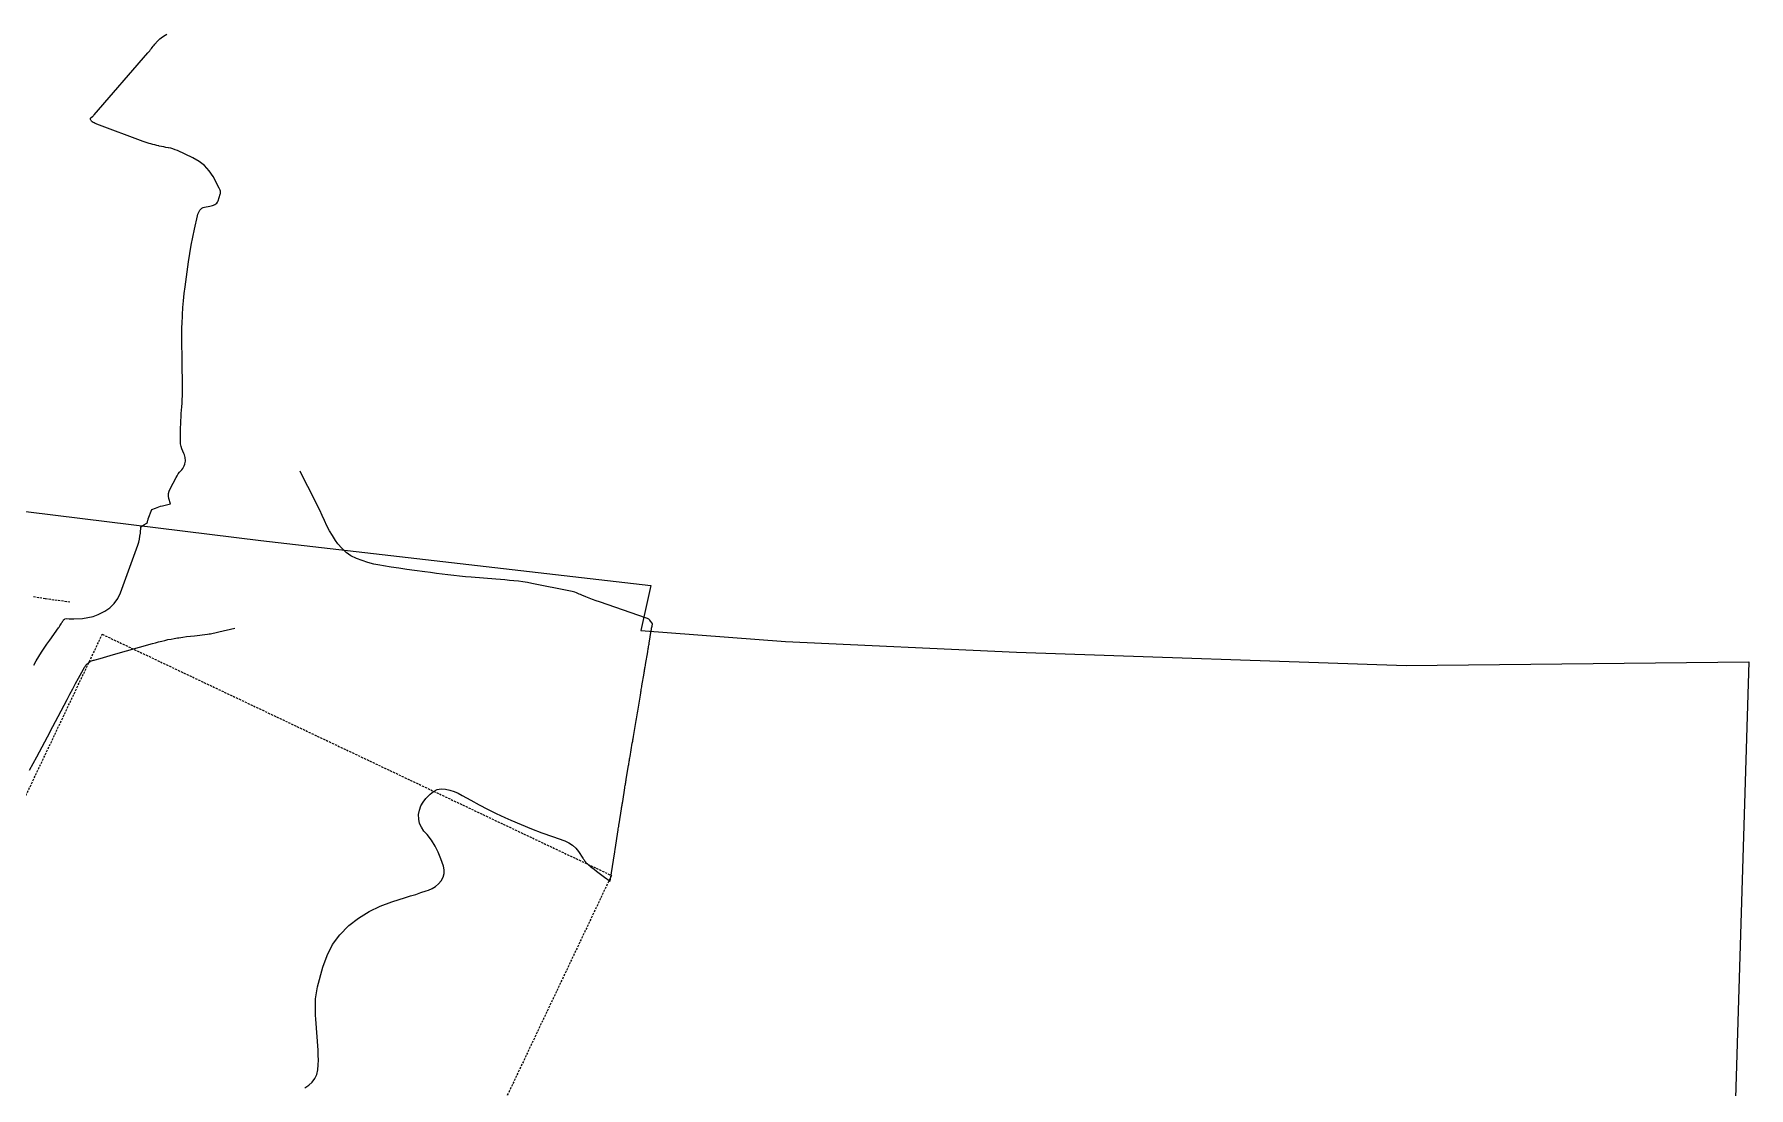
# Model space of a CAD drawing. Header units: inches. Extents: x 179221 to 180407, y 654181 to 655021.
# Drawn here: x 179789.1 to 179989, y 654763.1 to 654885.9 of the extents above; entities that cross this region are included whole.
import ezdxf

# ---------------------------------------------------------------- set-up
doc = ezdxf.new("R2010")
doc.units = ezdxf.units.IN
doc.header["$MEASUREMENT"] = 0
doc.linetypes.add('DASHED2', pattern=[0.375, 0.25, -0.125])
doc.linetypes.add('HIDDEN', pattern=[0.375, 0.25, -0.125])
for name, color, linetype in [('1506', 42, 'Continuous'), ('1507', 32, 'Continuous'), ('2101', 7, 'DASHED2'), ('2404', 6, 'HIDDEN')]:
    doc.layers.add(name, color=color, linetype=linetype)
doc.layers.add('2220', color=7, linetype='Continuous', lineweight=9, true_color=0xcad9fc)

msp = doc.modelspace()

# ---------------------------------------------------------------- linework, layer by layer
at = {"layer": '1506', "lineweight": -3}
for points, elevation in [([(179789.04, 654812.37), (179789.34, 654812.87), (179789.63, 654813.36), (179789.94, 654813.85), (179790.25, 654814.33), (179790.58, 654814.8), (179790.91, 654815.27), (179791.93, 654816.69), (179792.01, 654816.8), (179792.09, 654816.92), (179792.17, 654817.04), (179792.24, 654817.16), (179792.33, 654817.31), (179792.36, 654817.35), (179792.39, 654817.4), (179792.42, 654817.45), (179792.44, 654817.5), (179792.47, 654817.55), (179792.48, 654817.57), (179792.5, 654817.59), (179792.51, 654817.61), (179792.53, 654817.62), (179792.6, 654817.69), (179792.62, 654817.7), (179792.64, 654817.72), (179792.66, 654817.73), (179792.68, 654817.74), (179792.9, 654817.81), (179793.18, 654817.77), (179793.31, 654817.75), (179793.45, 654817.74), (179793.59, 654817.74), (179793.73, 654817.74), (179794.73, 654817.81), (179795.35, 654817.9), (179795.96, 654818.04), (179796.55, 654818.25), (179797.12, 654818.52), (179797.32, 654818.63), (179797.92, 654819.05), (179798.44, 654819.53), (179798.84, 654820.12), (179799.16, 654820.77), (179801.18, 654826.33), (179801.29, 654826.68), (179801.38, 654827.03), (179801.44, 654827.39), (179801.49, 654827.75), (179801.54, 654828.48), (179801.98, 654828.76), (179802.04, 654828.8), (179802.09, 654828.84), (179802.15, 654828.87), (179802.2, 654828.92), (179802.3, 654829), (179802.33, 654829.14), (179802.35, 654829.21), (179802.37, 654829.27), (179802.39, 654829.34), (179802.41, 654829.41), (179802.82, 654830.51), (179803.23, 654830.67), (179803.43, 654830.74), (179803.64, 654830.81), (179803.85, 654830.88), (179804.06, 654830.94), (179804.98, 654831.17), (179804.82, 654831.78), (179804.78, 654832.07), (179804.78, 654832.37), (179804.85, 654832.65), (179804.96, 654832.93), (179805.65, 654834.23), (179805.77, 654834.45), (179805.91, 654834.66), (179806.06, 654834.86), (179806.23, 654835.05), (179806.32, 654835.15), (179806.43, 654835.29), (179806.53, 654835.44), (179806.6, 654835.61), (179806.66, 654835.78), (179806.68, 654835.84), (179806.71, 654835.99), (179806.73, 654836.14), (179806.73, 654836.29), (179806.72, 654836.44), (179806.7, 654836.59), (179806.66, 654836.74), (179806.62, 654836.89), (179806.56, 654837.03), (179806.42, 654837.3), (179806.31, 654837.58), (179806.23, 654837.87), (179806.18, 654838.16), (179806.16, 654838.46), (179806.18, 654840.07), (179806.19, 654840.47), (179806.2, 654840.88), (179806.23, 654841.29), (179806.26, 654841.69), (179806.26, 654841.71), (179806.29, 654842.11), (179806.32, 654842.5), (179806.35, 654842.9), (179806.37, 654843.29), (179806.37, 654843.37), (179806.39, 654843.73), (179806.4, 654844.08), (179806.4, 654844.44), (179806.4, 654844.8), (179806.4, 654845.15), (179806.39, 654845.51), (179806.39, 654845.87), (179806.38, 654846.22), (179806.37, 654846.39), (179806.36, 654846.83), (179806.36, 654847.27), (179806.35, 654847.71), (179806.34, 654848.15), (179806.33, 654850.02), (179806.32, 654850.29), (179806.32, 654850.55), (179806.32, 654850.81), (179806.32, 654851.08), (179806.32, 654851.34), (179806.32, 654851.6), (179806.33, 654851.86), (179806.34, 654852.13), (179806.39, 654853.23), (179806.44, 654854.05), (179806.5, 654854.86), (179806.59, 654855.68), (179806.69, 654856.49), (179807.1, 654859.4), (179807.25, 654860.36), (179807.41, 654861.32), (179807.59, 654862.27), (179807.79, 654863.22), (179808.14, 654864.77), (179808.18, 654864.94), (179808.25, 654865.1), (179808.33, 654865.26), (179808.42, 654865.41), (179808.54, 654865.53), (179808.67, 654865.64), (179808.82, 654865.71), (179808.98, 654865.77), (179809.58, 654865.89), (179809.73, 654865.92), (179809.88, 654865.96), (179810.03, 654866.01), (179810.17, 654866.07), (179810.3, 654866.15), (179810.4, 654866.24), (179810.48, 654866.36), (179810.55, 654866.5), (179810.79, 654867.29), (179810.81, 654867.38), (179810.82, 654867.47), (179810.82, 654867.56), (179810.81, 654867.65), (179810.79, 654867.74), (179810.76, 654867.83), (179810.73, 654867.92), (179810.68, 654868), (179809.97, 654869.33), (179809.51, 654870.01), (179808.98, 654870.62), (179808.34, 654871.11), (179807.62, 654871.53), (179805.8, 654872.36), (179805.54, 654872.47), (179805.28, 654872.56), (179805.02, 654872.63), (179804.75, 654872.69), (179804.72, 654872.69), (179804.46, 654872.74), (179804.21, 654872.79), (179803.95, 654872.84), (179803.69, 654872.9), (179803.65, 654872.91), (179803.41, 654872.96), (179803.18, 654873.02), (179802.95, 654873.08), (179802.72, 654873.14), (179802.49, 654873.21), (179802.26, 654873.28), (179802.04, 654873.36), (179801.81, 654873.44), (179796.42, 654875.43), (179796.31, 654875.48), (179796.2, 654875.53), (179796.09, 654875.59), (179795.98, 654875.66), (179795.88, 654875.73), (179795.83, 654875.77), (179795.79, 654875.81), (179795.75, 654875.86), (179795.72, 654875.92), (179795.68, 654876), (179795.68, 654876.01), (179795.67, 654876.03), (179795.67, 654876.04), (179795.67, 654876.06), (179795.68, 654876.13), (179795.76, 654876.23), (179795.89, 654876.34), (179795.94, 654876.38), (179796, 654876.43), (179796.05, 654876.48), (179796.09, 654876.53), (179802.37, 654883.75), (179802.48, 654883.88), (179802.58, 654884.01), (179802.68, 654884.14), (179802.78, 654884.27), (179802.87, 654884.4), (179802.97, 654884.54), (179803.08, 654884.66), (179803.18, 654884.79), (179803.48, 654885.13), (179803.76, 654885.41), (179804.05, 654885.65), (179804.38, 654885.84), (179804.57, 654885.93)], 54), ([(179788.56, 654800.12), (179789.4, 654801.65), (179790.03, 654802.83), (179790.66, 654804.01), (179791.29, 654805.19), (179791.91, 654806.37), (179792.95, 654808.35), (179793.27, 654808.97), (179793.6, 654809.59), (179793.93, 654810.21), (179794.27, 654810.83), (179794.85, 654811.9), (179794.89, 654811.98), (179794.94, 654812.06), (179794.98, 654812.13), (179795.03, 654812.21), (179795.08, 654812.28), (179795.13, 654812.35), (179795.19, 654812.41), (179795.25, 654812.47), (179795.4, 654812.6), (179795.48, 654812.68), (179795.58, 654812.74), (179795.68, 654812.8), (179795.78, 654812.84), (179795.89, 654812.88), (179796, 654812.92), (179796.11, 654812.95), (179796.22, 654812.99), (179796.78, 654813.14), (179797.17, 654813.25), (179797.56, 654813.36), (179797.95, 654813.47), (179798.34, 654813.58), (179802.88, 654814.87), (179803.24, 654814.97), (179803.6, 654815.06), (179803.97, 654815.16), (179804.33, 654815.24), (179804.7, 654815.33), (179805.07, 654815.4), (179805.44, 654815.47), (179805.81, 654815.53), (179805.97, 654815.55), (179806.42, 654815.62), (179806.87, 654815.68), (179807.32, 654815.74), (179807.78, 654815.79), (179809.33, 654815.97), (179809.5, 654816), (179809.66, 654816.02), (179809.83, 654816.05), (179809.99, 654816.08), (179810.16, 654816.12), (179810.32, 654816.16), (179810.49, 654816.19), (179810.65, 654816.23), (179812.51, 654816.65)], 54.5)]:
    msp.add_lwpolyline(points, dxfattribs=dict(at, elevation=elevation))
at = {"layer": '1507', "lineweight": -3, "elevation": 55}
msp.add_lwpolyline([(179820.68, 654763.07), (179821.11, 654763.36), (179821.52, 654763.72), (179821.84, 654764.13), (179822.05, 654764.61), (179822.18, 654765.14), (179822.22, 654765.72), (179822.24, 654766.29), (179822.23, 654766.86), (179822.2, 654767.43), (179821.94, 654771.05), (179821.91, 654771.52), (179821.89, 654772), (179821.89, 654772.48), (179821.89, 654772.95), (179821.92, 654773.43), (179821.97, 654773.9), (179822.05, 654774.37), (179822.15, 654774.83), (179822.76, 654777.13), (179823.26, 654778.49), (179823.9, 654779.77), (179824.76, 654780.91), (179825.76, 654781.96), (179825.79, 654781.98), (179826.94, 654782.86), (179828.15, 654783.64), (179829.45, 654784.25), (179830.8, 654784.76), (179832.4, 654785.24), (179833, 654785.43), (179833.61, 654785.62), (179834.21, 654785.82), (179834.8, 654786.02), (179835.08, 654786.11), (179835.51, 654786.31), (179835.91, 654786.55), (179836.26, 654786.86), (179836.57, 654787.21), (179836.78, 654787.62), (179836.91, 654788.04), (179836.91, 654788.47), (179836.83, 654788.92), (179836.53, 654789.78), (179836.22, 654790.54), (179835.86, 654791.26), (179835.42, 654791.94), (179834.92, 654792.59), (179834.55, 654793.01), (179834.26, 654793.45), (179834.05, 654793.9), (179833.95, 654794.4), (179833.93, 654794.92), (179834.04, 654795.44), (179834.2, 654795.93), (179834.46, 654796.37), (179834.78, 654796.79), (179835.27, 654797.32), (179835.66, 654797.63), (179836.08, 654797.84), (179836.55, 654797.92), (179837.05, 654797.9), (179837.56, 654797.78), (179838.06, 654797.62), (179838.55, 654797.41), (179839.02, 654797.17), (179840.02, 654796.6), (179840.99, 654796.07), (179841.98, 654795.55), (179842.97, 654795.06), (179843.98, 654794.6), (179844.68, 654794.28), (179845.88, 654793.76), (179847.08, 654793.27), (179848.3, 654792.8), (179849.53, 654792.36), (179850.99, 654791.86), (179851.46, 654791.64), (179851.89, 654791.36), (179852.26, 654791.01), (179852.59, 654790.61), (179853.09, 654789.86), (179853.14, 654789.79), (179853.18, 654789.71), (179853.23, 654789.64), (179853.27, 654789.57), (179853.32, 654789.5), (179853.37, 654789.44), (179853.42, 654789.37), (179853.48, 654789.31), (179853.57, 654789.23), (179853.68, 654789.13), (179853.79, 654789.03), (179853.9, 654788.94), (179854.01, 654788.85), (179854.39, 654788.56), (179854.69, 654788.32), (179854.99, 654788.09), (179855.3, 654787.87), (179855.61, 654787.64), (179856.29, 654787.15), (179856.44, 654788.12), (179856.78, 654790.35), (179856.79, 654790.42), (179856.8, 654790.5), (179856.81, 654790.58), (179856.82, 654790.65), (179856.85, 654790.81), (179856.85, 654790.84), (179857.2, 654793.13), (179857.21, 654793.16), (179857.22, 654793.23), (179857.25, 654793.46), (179857.27, 654793.55), (179857.28, 654793.65), (179857.3, 654793.75), (179857.31, 654793.85), (179857.59, 654795.6), (179857.61, 654795.7), (179857.63, 654795.81), (179857.64, 654795.92), (179857.66, 654796.03), (179857.68, 654796.14), (179857.7, 654796.25), (179857.71, 654796.35), (179857.73, 654796.46), (179857.98, 654798.05), (179858, 654798.18), (179858.02, 654798.3), (179858.04, 654798.43), (179858.06, 654798.56), (179858.08, 654798.68), (179858.1, 654798.81), (179858.12, 654798.94), (179858.14, 654799.06), (179858.41, 654800.64), (179858.43, 654800.77), (179858.46, 654800.9), (179858.48, 654801.03), (179858.5, 654801.16), (179858.52, 654801.29), (179858.54, 654801.42), (179858.57, 654801.55), (179858.59, 654801.69), (179858.85, 654803.24), (179858.88, 654803.37), (179858.9, 654803.5), (179858.92, 654803.63), (179858.94, 654803.76), (179858.98, 654804.03), (179859.25, 654805.65), (179859.29, 654805.88), (179859.33, 654806.1), (179859.37, 654806.33), (179859.4, 654806.55), (179859.44, 654806.78), (179859.48, 654807), (179859.52, 654807.23), (179859.56, 654807.45), (179859.79, 654808.86), (179859.81, 654808.95), (179859.83, 654809.04), (179859.84, 654809.14), (179859.86, 654809.23), (179859.88, 654809.35), (179859.9, 654809.5), (179859.93, 654809.66), (179859.95, 654809.81), (179859.98, 654809.96), (179860.22, 654811.4), (179860.24, 654811.53), (179860.26, 654811.66), (179860.29, 654811.79), (179860.31, 654811.91), (179860.33, 654812.04), (179860.35, 654812.17), (179860.38, 654812.3), (179860.4, 654812.42), (179860.65, 654813.9), (179860.67, 654814.03), (179860.69, 654814.16), (179860.72, 654814.29), (179860.74, 654814.41), (179860.76, 654814.54), (179860.78, 654814.67), (179860.8, 654814.8), (179860.83, 654814.93), (179861.07, 654816.4), (179861.09, 654816.53), (179861.11, 654816.66), (179861.13, 654816.78), (179861.15, 654816.91), (179861.19, 654817.16), (179861.18, 654817.24), (179860.99, 654817.49), (179860.88, 654817.6), (179860.77, 654817.7), (179860.64, 654817.78), (179860.5, 654817.84), (179855.02, 654819.72), (179854.62, 654819.87), (179854.22, 654820.01), (179853.83, 654820.17), (179853.44, 654820.33), (179852.98, 654820.52), (179852.81, 654820.58), (179852.65, 654820.65), (179852.49, 654820.72), (179852.33, 654820.78), (179852.16, 654820.85), (179852, 654820.9), (179851.83, 654820.95), (179851.65, 654820.99), (179847.14, 654821.89), (179846.62, 654821.99), (179846.1, 654822.07), (179845.58, 654822.14), (179845.05, 654822.2), (179844.53, 654822.24), (179844, 654822.29), (179843.47, 654822.33), (179842.95, 654822.37), (179840.07, 654822.6), (179839.39, 654822.66), (179838.71, 654822.73), (179838.03, 654822.8), (179837.35, 654822.88), (179836.68, 654822.97), (179836, 654823.06), (179835.32, 654823.15), (179834.65, 654823.24), (179833.47, 654823.4), (179832.56, 654823.52), (179831.64, 654823.66), (179830.73, 654823.8), (179829.82, 654823.95), (179829.42, 654824.01), (179828.72, 654824.15), (179828.02, 654824.33), (179827.34, 654824.54), (179826.67, 654824.79), (179826.04, 654825.12), (179825.47, 654825.5), (179824.97, 654825.98), (179824.52, 654826.52), (179824.24, 654826.91), (179823.88, 654827.47), (179823.54, 654828.03), (179823.24, 654828.62), (179822.96, 654829.21), (179822.69, 654829.82), (179822.41, 654830.42), (179822.12, 654831.02), (179821.83, 654831.61), (179820.2, 654834.8), (179820.1, 654834.99)], dxfattribs=at)
at = {"layer": '2101'}
msp.add_polyline3d([(179797.04, 654815.95, 55.16), (179856.42, 654787.83, 55.41), (179816.86, 654704.31, 55.35), (179757.49, 654732.43, 55.04)], close=True, dxfattribs=at)
at = {"layer": '2220'}
msp.add_lwpolyline([(179770.45, 654832.44), (179815.52, 654826.88), (179861.03, 654821.63), (179859.83, 654816.38), (179876.73, 654815.1), (179903.64, 654813.86), (179949.09, 654812.31), (179989.05, 654812.75), (179987.38, 654758.06)], dxfattribs=at)
at = {"layer": '2404'}
msp.add_polyline3d([(179789.02, 654820.35, 53.69), (179790.41, 654820.12, 53.74), (179793.24, 654819.75, 53.93)], dxfattribs=at)

doc.saveas('drawing.dxf')
